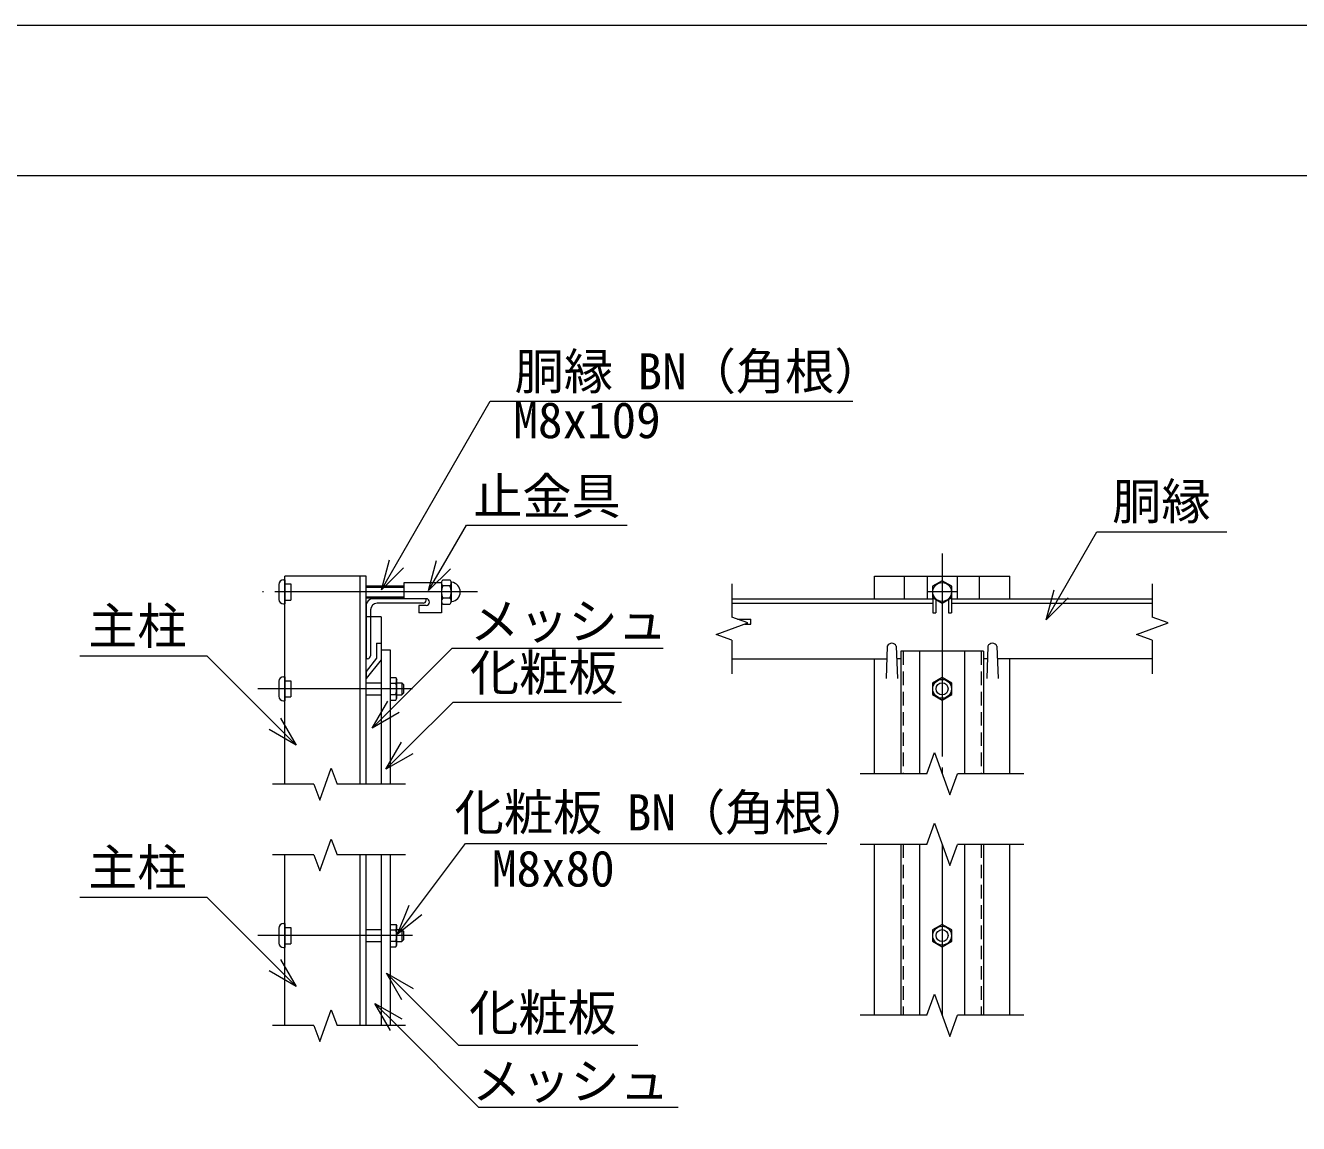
# Model space of a CAD drawing. Units: millimetres, scale not verified. Extents: x -4200 to 4200, y -2970 to 2970.
# Drawn here: x 735 to 2431, y 1508 to 2970 of the extents above; entities that cross this region are included whole.
import ezdxf
from ezdxf.enums import TextEntityAlignment as Align

# ---------------------------------------------------------------- set-up
doc = ezdxf.new("R2010")
doc.units = ezdxf.units.MM
doc.header["$LTSCALE"] = 15
doc.linetypes.add('DASHED1', pattern=[1.8, 1.2, -0.6])
doc.linetypes.add('LONG_CHAIN', pattern=[21, 18, -1, 1, -1])
for name, color, linetype, lineweight in [('0-0_D-STR1', 1, 'Continuous', 9), ('0-1_D-BMK', 2, 'LONG_CHAIN', 9), ('0-4_D-STR-DIM', 7, 'Continuous', 9), ('0-6_D-STR-TXT', 7, 'Continuous', 9), ('0-9_D-STR3', 3, 'Continuous', 9), ('0-A_D-STR2', 7, 'Continuous', 9), ('0-B_D-TTL', 2, 'Continuous', 9)]:
    doc.layers.add(name, color=color, linetype=linetype, lineweight=lineweight)
doc.styles.add('ＭＳ ゴシック', font='')
doc.styles.get('ＭＳ ゴシック').set_extended_font_data('MS Gothic')

# ---------------------------------------------------------------- blocks, each defined once
blk = doc.blocks.new('MLeader1')
at = {"layer": '0-6_D-STR-TXT'}
blk.add_line((1215.87, 1708.1), (1244.15, 1679.82), dxfattribs=at)
for points in [[(1236.57, 1672.24), (1215.87, 1708.1), (1251.73, 1687.4)], [(1244.15, 1679.82), (1312.07, 1611.9), (1543.5, 1611.9), (1550.7, 1611.9)]]:
    blk.add_lwpolyline(points, dxfattribs=at)
blk = doc.blocks.new('MLeader2')
at = {"layer": '0-6_D-STR-TXT'}
blk.add_line((1200.67, 1667.61), (1228.95, 1639.33), dxfattribs=at)
for points in [[(1221.37, 1631.75), (1200.67, 1667.61), (1236.53, 1646.91)], [(1228.95, 1639.33), (1338.65, 1529.63), (1597.54, 1529.63), (1604.74, 1529.63)]]:
    blk.add_lwpolyline(points, dxfattribs=at)
blk = doc.blocks.new('MLeader3')
at = {"layer": '0-6_D-STR-TXT'}
blk.add_line((1197.14, 2034.16), (1225.42, 2062.44), dxfattribs=at)
for points in [[(1225.42, 2062.44), (1303.68, 2140.69), (1577.16, 2140.69), (1584.36, 2140.69)], [(1233, 2054.86), (1197.14, 2034.16), (1217.84, 2070.02)]]:
    blk.add_lwpolyline(points, dxfattribs=at)
blk = doc.blocks.new('MLeader4')
at = {"layer": '0-6_D-STR-TXT'}
blk.add_line((1215.34, 1979.53), (1243.62, 2007.81), dxfattribs=at)
for points in [[(1243.62, 2007.81), (1304.67, 2068.85), (1521.88, 2068.85), (1529.08, 2068.85)], [(1251.2, 2000.23), (1215.34, 1979.53), (1236.05, 2015.39)]]:
    blk.add_lwpolyline(points, dxfattribs=at)
blk = doc.blocks.new('MLeader5')
at = {"layer": '0-6_D-STR-TXT'}
blk.add_line((1271.95, 2217.33), (1292.07, 2251.91), dxfattribs=at)
for points in [[(1292.07, 2251.91), (1322.58, 2304.35), (1529.56, 2304.35), (1536.76, 2304.35)], [(1301.33, 2246.52), (1271.95, 2217.33), (1282.8, 2257.29)]]:
    blk.add_lwpolyline(points, dxfattribs=at)
blk = doc.blocks.new('MLeader6')
at = {"layer": '0-6_D-STR-TXT'}
blk.add_line((1095.73, 1690.14), (1067.45, 1718.43), dxfattribs=at)
for points in [[(1067.45, 1718.43), (977.23, 1808.64), (814.83, 1808.64), (807.63, 1808.64)], [(1075.03, 1726.01), (1095.73, 1690.14), (1059.87, 1710.85)]]:
    blk.add_lwpolyline(points, dxfattribs=at)
blk = doc.blocks.new('MLeader7')
at = {"layer": '0-6_D-STR-TXT'}
blk.add_line((1095.73, 2011.77), (1067.45, 2040.05), dxfattribs=at)
for points in [[(1067.45, 2040.05), (977.23, 2130.27), (814.83, 2130.27), (807.63, 2130.27)], [(1075.03, 2047.63), (1095.73, 2011.77), (1059.87, 2032.47)]]:
    blk.add_lwpolyline(points, dxfattribs=at)
blk = doc.blocks.new('MLeader8')
at = {"layer": '0-6_D-STR-TXT'}
blk.add_line((2094.7, 2178.3), (2114.7, 2212.94), dxfattribs=at)
for points in [[(2114.7, 2212.94), (2162.41, 2295.58), (2328.17, 2295.58), (2335.37, 2295.58)], [(2123.98, 2207.58), (2094.7, 2178.3), (2105.42, 2218.3)]]:
    blk.add_lwpolyline(points, dxfattribs=at)
blk = doc.blocks.new('MLeader18')
at = {"layer": '0-6_D-STR-TXT'}
blk.add_line((1230.69, 1759.82), (1254.66, 1791.84), dxfattribs=at)
for points in [[(1254.66, 1791.84), (1321.19, 1880.74), (1795.37, 1880.74), (1802.57, 1880.74)], [(1263.24, 1785.42), (1230.69, 1759.82), (1246.08, 1798.27)]]:
    blk.add_lwpolyline(points, dxfattribs=at)
blk = doc.blocks.new('MLeader19')
at = {"layer": '0-6_D-STR-TXT'}
blk.add_line((1209.55, 2218.49), (1229.5, 2253.16), dxfattribs=at)
for points in [[(1229.5, 2253.16), (1354.2, 2469.85), (1830.09, 2469.85), (1837.29, 2469.85)], [(1238.79, 2247.81), (1209.55, 2218.49), (1220.21, 2258.5)]]:
    blk.add_lwpolyline(points, dxfattribs=at)

msp = doc.modelspace()

# ---------------------------------------------------------------- linework, layer by layer
at = {"layer": '0-0_D-STR1'}
for p, q in [((1080.76, 1959.63), (1080.76, 2236.6)), ((1180.76, 1959.63), (1180.76, 2236.6)), ((1866.17, 2236.6), (2046.17, 2236.6)), ((1866.17, 2206.6), (1866.17, 2236.6)), ((1906.17, 2206.6), (1906.17, 2236.6)), ((1936.17, 2236.6), (1936.17, 2206.6)), ((1976.17, 2236.6), (1976.17, 2206.6)), ((2006.17, 2206.6), (2006.17, 2236.6)), ((2046.17, 2206.6), (2046.17, 2236.6)), ((1268.76, 2206.6), (1198.76, 2206.6)), ((1268.76, 2204.6), (1268.76, 2206.6)), ((1676.17, 2206.6), (1943.67, 2206.6)), ((1968.67, 2206.6), (2236.17, 2206.6)), ((1188.76, 2196.6), (1188.76, 2126.6)), ((1194.76, 2191.6), (1194.76, 2130.6)), ((1264.76, 2200.6), (1203.76, 2200.6)), ((1676.17, 2200.6), (1943.67, 2200.6)), ((1968.67, 2200.6), (2236.17, 2200.6)), ((1202.76, 2147.36), (1202.76, 2127.6)), ((1202.76, 2147.36), (1208.76, 2147.36)), ((1208.76, 2147.36), (1208.76, 2125.36)), ((1883.17, 2143.36), (1881.67, 2100.36)), ((1895.17, 2143.36), (1896.67, 2100.36)), ((2017.17, 2143.36), (2015.67, 2100.36)), ((2029.17, 2143.36), (2030.67, 2100.36)), ((1202.76, 2127.6), (1188.76, 2109.51)), ((1190.76, 2126.6), (1188.76, 2126.6)), ((1208.76, 2125.36), (1188.76, 2100.36)), ((1676.17, 2126.6), (1882.58, 2126.6)), ((1866.17, 1973.57), (1866.17, 2126.6)), ((1901.17, 2126.6), (1895.75, 2126.6)), ((2016.58, 2126.6), (2011.17, 2126.6)), ((2236.17, 2126.6), (2029.75, 2126.6)), ((2046.17, 1973.57), (2046.17, 2126.6)), ((1188.76, 2109.51), (1188.76, 2100.36)), ((1866.17, 1651.95), (1866.17, 1879.39)), ((2046.17, 1651.95), (2046.17, 1879.39)), ((1080.76, 1638), (1080.76, 1865.44)), ((1180.76, 1638), (1180.76, 1865.44)), ((1188.76, 1638), (1188.76, 1865.44))]:
    msp.add_line(p, q, dxfattribs=at)
msp.add_lwpolyline([(1188.76, 1959.63), (1188.76, 2236.6), (1080.76, 2236.6)], dxfattribs=at)
for centre, radius, start, end in [((1198.76, 2196.6), 10, 90, 180), ((1203.76, 2191.6), 9, 90, 180), ((1264.76, 2204.6), 4, 270, 0), ((1889.17, 2140.86), 6.5, 22.61986, 157.38014), ((2023.17, 2140.86), 6.5, 22.61986, 157.38014), ((1190.76, 2130.6), 4, 270, 0)]:
    msp.add_arc(centre, radius, start, end, dxfattribs=at)
at = {"layer": '0-1_D-BMK'}
for p, q in [((1956.17, 2266.6), (1956.17, 1973.57)), ((1337.23, 2215.6), (1050.76, 2215.6)), ((1976.17, 2215.6), (1936.17, 2215.6)), ((1250.76, 2086.6), (1044.76, 2086.6)), ((1956.17, 1879.39), (1956.17, 1651.95)), ((1250.76, 1757.89), (1044.76, 1757.89))]:
    msp.add_line(p, q, dxfattribs=at)
at = {"layer": '0-4_D-STR-DIM'}
for p, q in [((1676.17, 2226.6), (1676.17, 2182)), ((2236.17, 2226.6), (2236.17, 2182)), ((1655.02, 2158.91), (1697.31, 2174.3)), ((1697.31, 2174.3), (1676.17, 2182)), ((1676.17, 2151.21), (1655.02, 2158.91)), ((1676.17, 2151.21), (1676.17, 2106.6)), ((2236.17, 2151.21), (2236.17, 2106.6)), ((1935.65, 1973.57), (1945.91, 2001.76)), ((1945.91, 2001.76), (1966.43, 1945.38)), ((1127.07, 1938.48), (1142.46, 1980.77)), ((1142.46, 1980.77), (1150.15, 1959.63)), ((1935.65, 1973.57), (1847.17, 1973.57)), ((1966.43, 1945.38), (1976.69, 1973.57)), ((2065.17, 1973.57), (1976.69, 1973.57)), ((1119.37, 1959.63), (1064.26, 1959.63)), ((1119.37, 1959.63), (1127.07, 1938.48)), ((1241.35, 1959.63), (1150.15, 1959.63)), ((1935.65, 1879.39), (1945.91, 1907.58)), ((1945.91, 1907.58), (1966.43, 1851.2)), ((1127.07, 1844.3), (1142.46, 1886.58)), ((1142.46, 1886.58), (1150.15, 1865.44)), ((1935.65, 1879.39), (1847.17, 1879.39)), ((1966.43, 1851.2), (1976.69, 1879.39)), ((2065.17, 1879.39), (1976.69, 1879.39)), ((1119.37, 1865.44), (1064.26, 1865.44)), ((1119.37, 1865.44), (1127.07, 1844.3)), ((1241.35, 1865.44), (1150.15, 1865.44)), ((1935.65, 1651.95), (1945.91, 1680.14)), ((1945.91, 1680.14), (1966.43, 1623.76)), ((1127.07, 1616.86), (1142.46, 1659.14)), ((1142.46, 1659.14), (1150.15, 1638)), ((1935.65, 1651.95), (1847.17, 1651.95)), ((1966.43, 1623.76), (1976.69, 1651.95)), ((2065.17, 1651.95), (1976.69, 1651.95)), ((1119.37, 1638), (1064.26, 1638)), ((1119.37, 1638), (1127.07, 1616.86)), ((1241.35, 1638), (1150.15, 1638))]:
    msp.add_line(p, q, dxfattribs=at)
msp.add_lwpolyline([(2236.17, 2151.21), (2215.02, 2158.91), (2257.31, 2174.3), (2236.17, 2182)], dxfattribs=at)
at = {"layer": '0-9_D-STR3'}
for p, q in [((1072.76, 2225.6), (1072.76, 2205.6)), ((1078.76, 2231.6), (1080.76, 2231.6)), ((1080.76, 2231.6), (1080.76, 2199.6)), ((1080.76, 2226.4), (1088.76, 2226.4)), ((1088.76, 2226.4), (1088.76, 2204.8)), ((1188.76, 2223.6), (1239.26, 2223.6)), ((1188.76, 2222.1), (1239.26, 2222.1)), ((1239.26, 2227.6), (1239.26, 2206.6)), ((1289.26, 2227.6), (1239.26, 2227.6)), ((1289.26, 2228.07), (1289.26, 2203.38)), ((1289.26, 2228.07), (1289.26, 2203.38)), ((1289.26, 2227.6), (1289.26, 2187.6)), ((1291.26, 2231.8), (1300.26, 2231.8)), ((1300.26, 2223.7), (1291.26, 2223.7)), ((1302.26, 2228.07), (1302.26, 2203.38)), ((1302.26, 2228.07), (1302.26, 2203.38)), ((1080.76, 2204.8), (1088.76, 2204.8)), ((1188.76, 2209.1), (1239.26, 2209.1)), ((1188.76, 2207.6), (1239.26, 2207.6)), ((1268.76, 2206.6), (1239.26, 2206.6)), ((1300.26, 2207.5), (1291.26, 2207.5)), ((1943.67, 2207.81), (1943.67, 2187.6)), ((1947.67, 2205.5), (1947.67, 2187.6)), ((1964.67, 2205.5), (1964.67, 2187.6)), ((1968.67, 2207.81), (1968.67, 2187.6)), ((1078.76, 2199.6), (1080.76, 2199.6)), ((1259.26, 2197.6), (1259.26, 2187.6)), ((1268.76, 2197.6), (1259.26, 2197.6)), ((1291.26, 2199.4), (1300.26, 2199.4)), ((1289.26, 2187.6), (1259.26, 2187.6)), ((1943.67, 2187.6), (1947.67, 2187.6)), ((1964.67, 2187.6), (1968.67, 2187.6)), ((1208.76, 2138.6), (1220.76, 2138.6)), ((1220.76, 2138.6), (1220.76, 1959.63)), ((1901.17, 2136.6), (1901.17, 1973.57)), ((2011.17, 2136.6), (1901.17, 2136.6)), ((1926.17, 2136.6), (1926.17, 1973.57)), ((1986.17, 2136.6), (1986.17, 1973.57)), ((2011.17, 2136.6), (2011.17, 1973.57)), ((1072.76, 2096.6), (1072.76, 2076.6)), ((1078.76, 2102.6), (1080.76, 2102.6)), ((1080.76, 2102.6), (1080.76, 2070.6)), ((1080.76, 2097.4), (1088.76, 2097.4)), ((1088.76, 2097.4), (1088.76, 2075.8)), ((1188.76, 2094.6), (1208.76, 2094.6)), ((1220.76, 2101.62), (1228.31, 2101.62)), ((1220.76, 2094.11), (1228.31, 2094.11)), ((1228.31, 2101.62), (1229.76, 2099.1)), ((1229.76, 2074.1), (1229.76, 2099.1)), ((1229.76, 2094.6), (1236.36, 2094.6)), ((1236.36, 2094.6), (1238.76, 2092.2)), ((1236.36, 2094.6), (1236.36, 2078.6)), ((1238.76, 2092.2), (1238.76, 2081)), ((1078.76, 2070.6), (1080.76, 2070.6)), ((1080.76, 2075.8), (1088.76, 2075.8)), ((1188.76, 2078.6), (1208.76, 2078.6)), ((1220.76, 2079.1), (1228.31, 2079.1)), ((1220.76, 2071.59), (1228.31, 2071.59)), ((1228.31, 2071.59), (1229.76, 2074.1)), ((1229.76, 2078.6), (1236.36, 2078.6)), ((1236.36, 2078.6), (1238.76, 2081)), ((1901.17, 1879.39), (1901.17, 1651.95)), ((1926.17, 1879.39), (1926.17, 1651.95)), ((1986.17, 1879.39), (1986.17, 1651.95)), ((2011.17, 1879.39), (2011.17, 1651.95)), ((1220.76, 1865.44), (1220.76, 1638)), ((1072.76, 1767.89), (1072.76, 1747.89)), ((1078.76, 1773.89), (1080.76, 1773.89)), ((1080.76, 1773.89), (1080.76, 1741.89)), ((1080.76, 1768.69), (1088.76, 1768.69)), ((1088.76, 1768.69), (1088.76, 1747.09)), ((1188.76, 1765.89), (1208.76, 1765.89)), ((1220.76, 1772.9), (1228.31, 1772.9)), ((1220.76, 1765.39), (1228.31, 1765.39)), ((1228.31, 1772.9), (1229.76, 1770.39)), ((1229.76, 1745.39), (1229.76, 1770.39)), ((1229.76, 1765.89), (1236.36, 1765.89)), ((1236.36, 1765.89), (1238.76, 1763.49)), ((1236.36, 1765.89), (1236.36, 1749.89)), ((1080.76, 1747.09), (1088.76, 1747.09)), ((1188.76, 1749.89), (1208.76, 1749.89)), ((1220.76, 1750.38), (1228.31, 1750.38)), ((1229.76, 1749.89), (1236.36, 1749.89)), ((1236.36, 1749.89), (1238.76, 1752.29)), ((1238.76, 1763.49), (1238.76, 1752.29)), ((1078.76, 1741.89), (1080.76, 1741.89)), ((1220.76, 1742.88), (1228.31, 1742.88)), ((1228.31, 1742.88), (1229.76, 1745.39))]:
    msp.add_line(p, q, dxfattribs=at)
at = {"layer": '0-9_D-STR3', "linetype": 'DASHED1'}
for p, q in [((1904.37, 2136.6), (1904.37, 1973.57)), ((2007.97, 2136.6), (2007.97, 1973.57)), ((1904.37, 1879.39), (1904.37, 1651.95)), ((2007.97, 1879.39), (2007.97, 1651.95))]:
    msp.add_line(p, q, dxfattribs=at)
at = {"layer": '0-9_D-STR3'}
for points in [[(1969.17, 2223.11), (1956.17, 2230.62), (1943.17, 2223.11), (1943.17, 2208.1), (1956.17, 2200.59), (1969.17, 2208.1)], [(1969.17, 2094.11), (1956.17, 2101.62), (1943.17, 2094.11), (1943.17, 2079.1), (1956.17, 2071.59), (1969.17, 2079.1)], [(1969.17, 1765.39), (1956.17, 1772.9), (1943.17, 1765.39), (1943.17, 1750.38), (1956.17, 1742.88), (1969.17, 1750.38)]]:
    msp.add_lwpolyline(points, close=True, dxfattribs=at)
for centre, radius in [((1956.17, 2215.6), 12.5), ((1956.17, 2086.6), 12.5), ((1956.17, 2086.6), 8), ((1956.17, 1757.89), 12.5), ((1956.17, 1757.89), 8)]:
    msp.add_circle(centre, radius, dxfattribs=at)
for centre, radius, start, end in [((1078.76, 2225.6), 6, 90, 180), ((1294.34, 2227.75), 5.08, 127.21089, 232.78911), ((1306.66, 2215.6), 17.4, 152.26063, 207.73937), ((1284.86, 2215.6), 17.4, 332.26063, 27.73937), ((1297.19, 2227.75), 5.08, 307.21089, 52.78911), ((1303.01, 2229.5), 1, 189.83916, 262.83194), ((1301.26, 2215.6), 13, 277.16806, 82.83194), ((1078.76, 2205.6), 6, 180, 270), ((1268.76, 2202.1), 4.5, 270, 90), ((1294.36, 2203.45), 5.1, 127.42505, 232.57495), ((1297.16, 2203.45), 5.1, 307.42505, 52.57495), ((1303.01, 2201.71), 1, 97.16806, 163.42019), ((1078.76, 2096.6), 6, 90, 180), ((1222.83, 2097.86), 6.64, 325.61586, 34.38414), ((1204.63, 2086.6), 24.84, 342.4121, 17.5879), ((1078.76, 2076.6), 6, 180, 270), ((1222.83, 2075.35), 6.64, 325.61585, 34.38416), ((1078.76, 1767.89), 6, 90, 180), ((1222.83, 1769.14), 6.64, 325.61586, 34.38414), ((1204.63, 1757.89), 24.84, 342.4121, 17.5879), ((1078.76, 1747.89), 6, 180, 270), ((1222.83, 1746.63), 6.64, 325.61585, 34.38416)]:
    msp.add_arc(centre, radius, start, end, dxfattribs=at)
at = {"layer": '0-A_D-STR2'}
for p, q in [((1208.76, 2182.6), (1188.76, 2182.6)), ((1208.76, 2182.6), (1208.76, 1959.63)), ((1683.79, 2179.22), (1701.36, 2179.22)), ((1693.24, 2172.82), (1701.36, 2172.82)), ((1701.36, 2172.82), (1701.36, 2179.22)), ((1208.76, 1865.44), (1208.76, 1638))]:
    msp.add_line(p, q, dxfattribs=at)
at = {"layer": '0-B_D-TTL', "color": 7}
msp.add_lwpolyline([(-4200.19, -2969.94), (4199.81, -2969.94), (4199.81, 2970.06), (-4200.19, 2970.06)], close=True, dxfattribs=at)
at = {"layer": '0-B_D-TTL'}
msp.add_lwpolyline([(-3900.19, 2770.06), (3899.81, 2770.06), (3899.81, -2769.94), (-3900.19, -2769.94)], close=True, dxfattribs=at)

# ---------------------------------------------------------------- block references
at = {"layer": '0-6_D-STR-TXT'}
for name in ['MLeader19', 'MLeader5', 'MLeader8', 'MLeader3', 'MLeader7', 'MLeader4', 'MLeader18', 'MLeader6', 'MLeader1', 'MLeader2']:
    msp.add_blockref(name, (0, 0), dxfattribs=at)

# ---------------------------------------------------------------- texts
at = {"layer": '0-6_D-STR-TXT', "style": 'ＭＳ ゴシック'}
for s, p in [('胴縁 BN（角根）', (1386.73, 2470.94)), ('M8x109', (1385.13, 2405.99)), ('止金具', (1331.43, 2304.73)), ('胴縁', (2182.72, 2297.8)), ('主柱', (818.52, 2131.92)), ('メッシュ', (1327.42, 2138.38)), ('化粧板', (1327.09, 2069.6)), ('化粧板 BN（角根）', (1306.83, 1883.55)), ('主柱', (818.52, 1810.3)), ('M8x80', (1356.52, 1808.79)), ('化粧板', (1326.08, 1616.67)), ('メッシュ', (1330.04, 1525.71))]:
    msp.add_text(s, height=48.06, dxfattribs=at).set_placement(p, align=Align.BOTTOM_LEFT)

doc.saveas('drawing.dxf')
